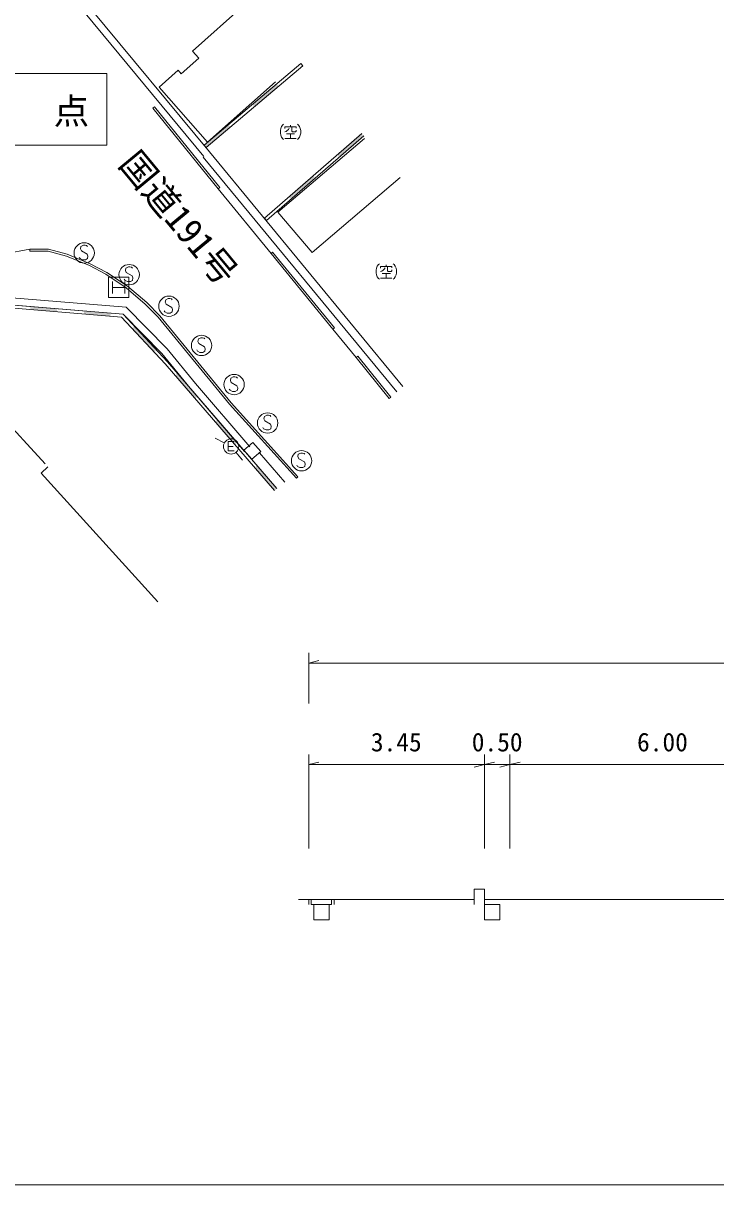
# Model space of a CAD drawing. Units: millimetres, scale not verified. Extents: x 40000 to 680000, y 20000 to 380000.
# Drawn here: x 188721 to 256703, y 205000 to 319121 of the extents above; entities that cross this region are included whole.
import ezdxf
from ezdxf.enums import TextEntityAlignment as Align

# ---------------------------------------------------------------- set-up
doc = ezdxf.new("R2010")
doc.units = ezdxf.units.MM
doc.header["$LTSCALE"] = 1000
for name, color, linetype, lineweight in [('M-BGD', 7, 'Continuous', 13), ('M-STR-STRC', 7, 'Continuous', 13), ('M-TTL-BAND', 7, 'Continuous', 13)]:
    doc.layers.add(name, color=color, linetype=linetype, lineweight=lineweight)
doc.layers.add('M-BGD-HTXT', color=7, linetype='Continuous')
doc.styles.add('ＭＳ ゴシック', font='')
doc.styles.get('ＭＳ ゴシック').set_extended_font_data('MS Gothic')

msp = doc.modelspace()

# ---------------------------------------------------------------- hatches: boundary and pattern name
at = {"layer": 'M-BGD'}
for points in [[(211411, 310935), (213782, 312942), (213588, 313171), (211217, 311164)], [(206669, 306922), (209040, 308929), (208846, 309158), (206475, 307151)], [(221946, 308276), (219562, 306202), (219759, 305976), (222143, 308050)], [(217179, 304129), (214796, 302055), (214993, 301829), (217376, 303902)], [(192062, 291071), (189430, 291288), (189405, 290989), (192037, 290772)], [(197325, 290638), (194693, 290854), (194669, 290555), (197300, 290339)], [(201806, 287011), (199641, 289335), (199422, 289130), (201586, 286806)], [(205818, 282451), (203865, 284716), (203638, 284520), (205591, 282255)], [(209723, 277922), (207770, 280187), (207543, 279991), (209496, 277726)], [(213628, 273393), (211676, 275658), (211449, 275462), (213401, 273197)]]:
    msp.add_hatch(color=256, dxfattribs=at).paths.add_polyline_path(points)

# ---------------------------------------------------------------- linework, layer by layer
for p, q in [((194799, 320112), (206464, 306028)), ((195338, 320559), (207003, 306475)), ((206475, 307151), (215959, 315178)), ((216153, 314949), (215959, 315178)), ((206669, 306922), (216153, 314949)), ((201435, 310769), (201591, 310895)), ((201435, 310769), (207852, 302846)), ((201591, 310895), (208007, 302972)), ((221946, 308276), (212413, 299982)), ((214559, 308250), (215359, 308250)), ((214959, 309090), (214959, 308930)), ((214959, 308250), (214959, 307810)), ((222143, 308050), (212610, 299755)), ((214399, 307810), (215519, 307810)), ((206372, 305961), (225382, 282916)), ((206989, 306470), (226000, 283425)), ((207852, 302846), (208007, 302972)), ((207852, 302846), (213048, 296505)), ((212413, 299982), (212610, 299755)), ((189371, 296736), (189372, 296936)), ((213048, 296505), (213203, 296632)), ((213048, 296505), (219128, 289057)), ((213203, 296632), (219283, 289184)), ((223959, 294528), (224759, 294528)), ((224359, 295368), (224359, 295208)), ((224359, 294528), (224359, 294088)), ((223799, 294088), (224919, 294088)), ((198379, 290250), (184142, 291422)), ((198520, 290539), (184167, 291721)), ((202667, 285646), (198379, 290250)), ((202890, 285847), (198520, 290539)), ((219128, 289057), (219283, 289184)), ((219128, 289057), (221416, 286276)), ((181320, 286239), (190868, 275827)), ((213401, 273197), (202667, 285646)), ((213628, 273393), (202890, 285847)), ((221416, 286276), (221572, 286401)), ((221416, 286276), (224638, 282250)), ((221572, 286401), (224794, 282375)), ((224638, 282250), (224794, 282375)), ((208459, 277889), (207572, 278351)), ((208824, 277543), (209334, 277543)), ((209603, 276966), (210242, 276197)), ((211171, 276247), (213628, 273393)), ((211929, 276899), (214386, 274045)), ((215531, 274412), (215680, 274545)), ((216743, 252279), (216743, 257250)), ((216743, 256250), (217743, 256500)), ((216743, 256250), (302993, 256250)), ((216743, 238043), (216743, 247279)), ((216743, 246279), (217743, 246529)), ((233993, 238043), (233993, 247279)), ((233993, 246279), (234993, 246529)), ((236493, 238043), (236493, 247279)), ((236493, 246279), (237493, 246529)), ((216743, 246279), (233993, 246279)), ((233993, 246279), (232993, 246029)), ((233993, 246279), (236493, 246279)), ((236493, 246279), (235493, 246029)), ((236493, 246279), (266493, 246279)), ((216743, 233043), (215734, 233043)), ((232993, 233043), (216743, 233043)), ((216743, 233043), (216743, 232543)), ((219243, 233043), (219243, 232543)), ((236493, 233043), (233993, 233043)), ((233993, 233043), (233993, 232543)), ((217243, 232543), (218743, 232543))]:
    msp.add_line(p, q, dxfattribs=at)
for points in [[(210481, 320947), (205352, 316389), (205966, 315696), (204238, 314161), (203931, 314507), (202059, 312832)], [(202059, 312832), (206814, 307442), (213476, 313363)], [(214279, 309210), (214199, 309130), (214079, 308970), (213999, 308770), (213959, 308570), (213959, 308330), (213999, 308130), (214079, 307930), (214199, 307770), (214279, 307690)], [(214399, 308770), (214399, 308930), (215519, 308930), (215519, 308810)], [(214839, 308810), (214759, 308690), (214639, 308570), (214519, 308490), (214399, 308450)], [(215079, 308890), (215079, 308530), (215159, 308450), (215439, 308450), (215519, 308530), (215519, 308610)], [(215639, 309210), (215719, 309130), (215839, 308970), (215919, 308770), (215959, 308570), (215959, 308330), (215919, 308130), (215839, 307930), (215719, 307770), (215639, 307690)], [(222207, 307790), (213702, 300560), (217072, 296596), (225737, 303962)], [(184883, 295847), (186925, 296456), (189372, 296936)], [(215531, 274412), (208984, 281679), (201978, 290237), (200703, 291530), (198833, 293116), (196819, 294454), (195212, 295302), (192965, 296249), (191182, 296731), (189371, 296736)], [(215680, 274545), (209135, 281810), (202127, 290371), (200840, 291676), (198953, 293276), (196921, 294626), (195298, 295483), (193030, 296438), (191209, 296931), (189372, 296936)], [(223679, 295488), (223599, 295408), (223479, 295248), (223399, 295048), (223359, 294848), (223359, 294608), (223399, 294408), (223479, 294208), (223599, 294048), (223679, 293968)], [(223799, 295048), (223799, 295208), (224919, 295208), (224919, 295088)], [(224239, 295088), (224159, 294968), (224039, 294848), (223919, 294768), (223799, 294728)], [(224479, 295168), (224479, 294808), (224559, 294728), (224839, 294728), (224919, 294808), (224919, 294888)], [(225039, 295488), (225119, 295408), (225239, 295248), (225319, 295048), (225359, 294848), (225359, 294608), (225319, 294408), (225239, 294208), (225119, 294048), (225039, 293968)], [(180371, 290022), (183980, 292439), (198836, 291215), (202854, 287130), (205634, 283712), (210958, 277502)], [(180760, 289440), (184167, 291721), (198520, 290539), (202332, 286663), (205097, 283263), (210427, 277046)], [(209424, 278023), (208824, 278023), (208824, 277123), (209424, 277123)], [(191146, 275526), (190484, 274916), (201945, 262259)], [(233993, 233043), (233993, 234043), (232993, 234043), (232993, 232543)], [(216993, 233043), (216993, 232543), (217243, 232543), (217243, 231043), (218743, 231043), (218743, 232543), (218993, 232543), (218993, 233043)], [(236493, 233043), (251493, 233043), (266493, 233043), (281493, 233043)]]:
    msp.add_lwpolyline(points, dxfattribs=at)
for points in [[(182438, 314188), (196935, 314188), (196935, 307131), (182438, 307131)], [(212037, 277051), (211259, 277942), (210369, 277164), (211148, 276274)], [(233993, 232543), (233993, 231043), (235493, 231043), (235493, 232543)]]:
    msp.add_lwpolyline(points, close=True, dxfattribs=at)
msp.add_circle((209124, 277543), 750, dxfattribs=at)
at = {"layer": 'M-STR-STRC'}
for p, q in [((197484, 293758), (197484, 292558)), ((198684, 293758), (198684, 292558)), ((197484, 293158), (198684, 293158))]:
    msp.add_line(p, q, dxfattribs=at)
for points in [[(195025, 297190), (194945, 297270), (194785, 297310), (194625, 297310), (194385, 297190), (194345, 296950), (194425, 296750), (194985, 296430), (195065, 296230), (195025, 295990), (194825, 295870), (194545, 295870), (194305, 295990), (194225, 296110)], [(199440, 295058), (199360, 295138), (199200, 295178), (199040, 295178), (198800, 295058), (198760, 294818), (198840, 294618), (199400, 294298), (199480, 294098), (199440, 293858), (199240, 293738), (198960, 293738), (198720, 293858), (198640, 293978)], [(203344, 291953), (203264, 292033), (203104, 292073), (202944, 292073), (202704, 291953), (202664, 291713), (202744, 291513), (203304, 291193), (203384, 290993), (203344, 290753), (203144, 290633), (202864, 290633), (202624, 290753), (202544, 290873)], [(206550, 288102), (206470, 288182), (206310, 288222), (206150, 288222), (205910, 288102), (205870, 287862), (205950, 287662), (206510, 287342), (206590, 287142), (206550, 286902), (206350, 286782), (206070, 286782), (205830, 286902), (205750, 287022)], [(209738, 284257), (209658, 284337), (209498, 284377), (209338, 284377), (209098, 284257), (209058, 284017), (209138, 283817), (209698, 283497), (209778, 283297), (209738, 283057), (209538, 282937), (209258, 282937), (209018, 283057), (208938, 283177)], [(213033, 280486), (212953, 280566), (212793, 280606), (212633, 280606), (212393, 280486), (212353, 280246), (212433, 280046), (212993, 279726), (213073, 279526), (213033, 279286), (212833, 279166), (212553, 279166), (212313, 279286), (212233, 279406)], [(216364, 276776), (216284, 276856), (216124, 276896), (215964, 276896), (215724, 276776), (215684, 276536), (215764, 276336), (216324, 276016), (216404, 275816), (216364, 275576), (216164, 275456), (215884, 275456), (215644, 275576), (215564, 275696)]]:
    msp.add_lwpolyline(points, dxfattribs=at)
msp.add_lwpolyline([(197084, 292158), (197084, 294158), (199084, 294158), (199084, 292158)], close=True, dxfattribs=at)
for centre in [(194705, 296550), (199120, 294418), (203024, 291313), (206230, 287462), (209418, 283617), (212713, 279846), (216044, 276136)]:
    msp.add_circle(centre, 1000, dxfattribs=at)
at = {"layer": 'M-TTL-BAND'}
msp.add_line((40000, 205000), (579000, 205000), dxfattribs=at)

# ---------------------------------------------------------------- texts
at = {"layer": 'M-BGD', "style": 'ＭＳ ゴシック'}
for s, p in [('3.45', (225342, 247029)), ('0.50', (235246, 247029)), ('6.00', (251471, 247029))]:
    msp.add_text(s, height=1833, dxfattribs=at).set_placement(p, align=Align.BOTTOM_CENTER)
at = {"layer": 'M-BGD', "insert": (184382, 308909), "char_height": 2566, "attachment_point": 7, "style": 'ＭＳ ゴシック'}
msp.add_mtext('\\T2.09;終点', dxfattribs=at)
at = {"layer": 'M-BGD-HTXT', "style": 'ＭＳ ゴシック'}
msp.add_text('国道191号', height=2566, rotation=309.632, dxfattribs=at).set_placement((197397, 304760), align=Align.BOTTOM_LEFT)

doc.saveas('drawing.dxf')
